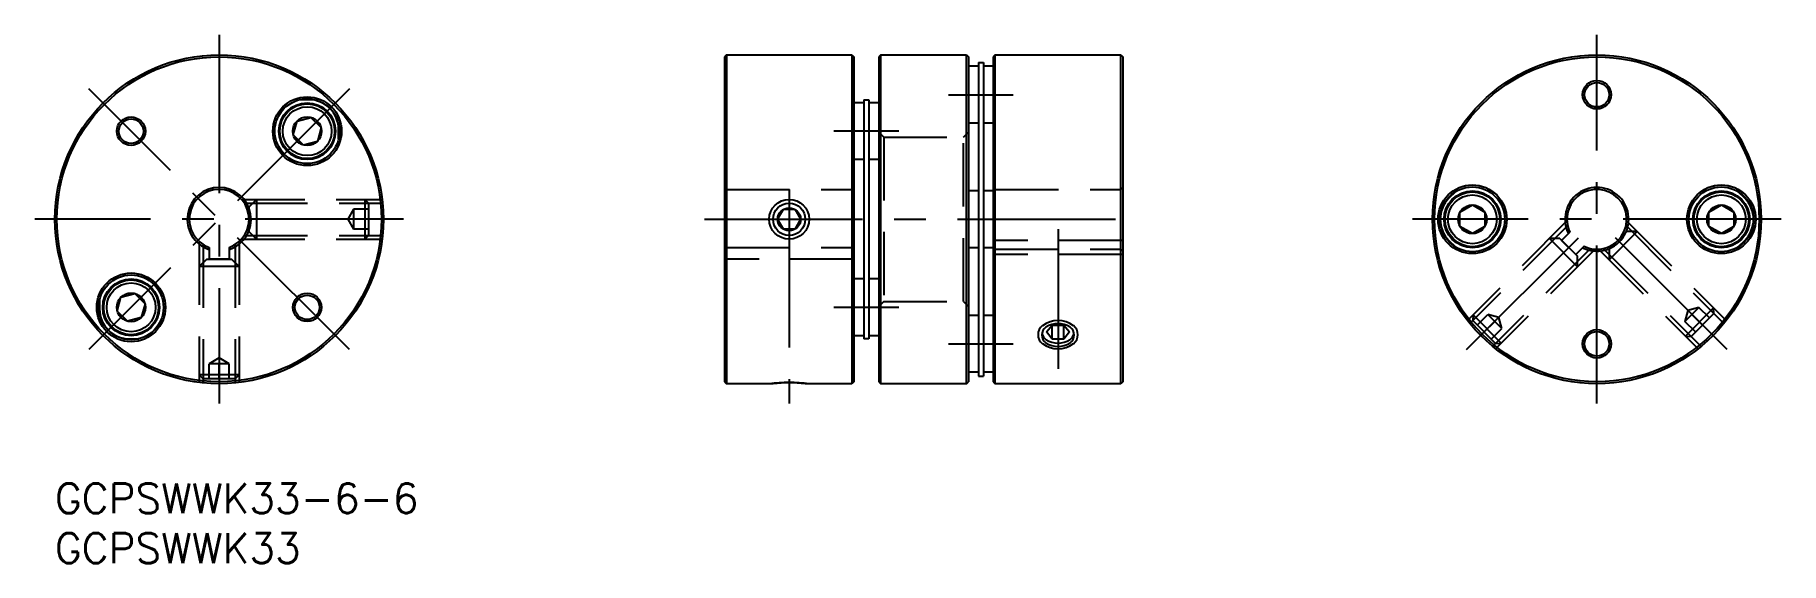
# Model space of a CAD drawing. Extents: x -2 to 173, y -8 to 45.
import ezdxf

# ---------------------------------------------------------------- set-up
doc = ezdxf.new("R2010")
doc.units = 0
doc.header["$LTSCALE"] = 0.5
doc.linetypes.add('CENTER', pattern=[50.8, 31.75, -6.35, 6.35, -6.35])
doc.linetypes.add('DASHED', pattern=[19.05, 12.7, -6.35])
for name, color, linetype in [('MSM_CENTER', 1, 'CENTER'), ('MSM_CONTINUOUS', 7, 'CONTINUOUS'), ('MSM_DASHED', 4, 'DASHED'), ('MSM_NARROW', 5, 'CONTINUOUS'), ('MSM_PART_NUMBER', 7, 'CONTINUOUS')]:
    doc.layers.add(name, color=color, linetype=linetype)
doc.styles.get("Standard").update_dxf_attribs({"font": 'txt.shx', "height": 2, "bigfont": 'bigfont.shx'})

# ---------------------------------------------------------------- blocks, each defined once
blk = doc.blocks.new('*U30')
at = {"layer": 'MSM_PART_NUMBER'}
blk.add_text('GCPSWWK33-6-6', height=3, dxfattribs=at).set_placement((0, -3))
blk = doc.blocks.new('*U31')
at = {"layer": 'MSM_PART_NUMBER'}
blk.add_text('GCPSWWK33', height=3, dxfattribs=at).set_placement((0, -8))

msp = doc.modelspace()

# ---------------------------------------------------------------- linework, layer by layer
at = {"layer": 'MSM_CENTER'}
for p, q in [((16.5, 45), (16.5, 8)), ((154.85, 8), (154.85, 45)), ((29.58, 13.42), (3.42, 39.58)), ((29.58, 39.58), (3.42, 13.42)), ((89.74, 39), (96.24, 39)), ((84.74, 35.34), (78.24, 35.34)), ((73.74, 29.5), (73.74, 8)), ((35, 26.5), (-2, 26.5)), ((65.24, 26.5), (109.24, 26.5)), ((173.35, 26.5), (136.35, 26.5)), ((141.77, 13.42), (154.85, 26.5)), ((167.93, 13.42), (154.85, 26.5)), ((100.74, 25.5), (100.74, 11.5)), ((84.74, 17.66), (78.24, 17.66)), ((89.74, 14), (96.24, 14))]:
    msp.add_line(p, q, dxfattribs=at)
at = {"layer": 'MSM_CONTINUOUS'}
for p, q in [((67.44, 43), (67.24, 42.8)), ((67.24, 42.8), (67.24, 10.2)), ((67.44, 43), (80.04, 43)), ((67.44, 43), (67.44, 10)), ((80.04, 43), (80.24, 42.8)), ((80.04, 43), (80.04, 10)), ((80.24, 42.8), (80.24, 10.2)), ((82.94, 43), (82.74, 42.8)), ((82.74, 42.8), (82.74, 10.2)), ((82.94, 43), (91.54, 43)), ((82.94, 10), (82.94, 43)), ((91.54, 43), (91.74, 42.8)), ((91.54, 10), (91.54, 43)), ((91.74, 42.8), (91.74, 10.2)), ((92.74, 42.23), (93.24, 42.23)), ((92.74, 42.23), (92.74, 10.77)), ((93.24, 42.23), (93.24, 10.77)), ((94.44, 43), (94.24, 42.8)), ((94.24, 42.8), (94.24, 10.2)), ((94.44, 43), (107.04, 43)), ((94.44, 10), (94.44, 43)), ((107.04, 43), (107.24, 42.8)), ((107.04, 10), (107.04, 43)), ((107.24, 42.8), (107.24, 10.2)), ((92.74, 41.85), (91.74, 41.85)), ((94.24, 41.85), (93.24, 41.85)), ((25.5, 38.5), (24.58, 38.5)), ((81.24, 38.19), (80.24, 38.19)), ((81.24, 38.5), (81.74, 38.5)), ((81.24, 38.5), (81.24, 14.5)), ((81.74, 38.5), (81.74, 14.5)), ((82.74, 38.19), (81.74, 38.19)), ((23.94, 34.97), (24.32, 36.36)), ((24.32, 36.36), (25.71, 36.73)), ((25.71, 36.73), (26.73, 35.71)), ((26.73, 35.71), (26.36, 34.32)), ((28.5, 34.58), (28.5, 35.5)), ((92.74, 36.15), (91.74, 36.15)), ((94.24, 36.15), (93.24, 36.15)), ((24.97, 33.94), (23.94, 34.97)), ((26.36, 34.32), (24.97, 33.94)), ((81.24, 32.49), (80.24, 32.49)), ((82.74, 32.49), (81.74, 32.49)), ((92.74, 29.35), (91.74, 29.35)), ((94.24, 29.35), (93.24, 29.35)), ((140.65, 29.27), (140, 28.62)), ((169.7, 28.62), (169.05, 29.27)), ((72.58, 26.5), (73.16, 27.5)), ((73.16, 25.5), (72.58, 26.5)), ((73.16, 27.5), (74.31, 27.5)), ((74.31, 27.5), (74.89, 26.5)), ((74.89, 26.5), (74.31, 25.5)), ((141.1, 27.22), (142.35, 27.94)), ((141.1, 25.78), (141.1, 27.22)), ((142.35, 27.94), (143.6, 27.22)), ((143.6, 27.22), (143.6, 25.78)), ((166.1, 27.22), (167.35, 27.94)), ((166.1, 25.78), (166.1, 27.22)), ((167.35, 27.94), (168.6, 27.22)), ((168.6, 27.22), (168.6, 25.78)), ((74.31, 25.5), (73.16, 25.5)), ((142.35, 25.06), (141.1, 25.78)), ((143.6, 25.78), (142.35, 25.06)), ((152.14, 25.21), (151.31, 24.38)), ((167.35, 25.06), (166.1, 25.78)), ((168.6, 25.78), (167.35, 25.06)), ((15.5, 23.67), (15.5, 22.5)), ((17.5, 23.67), (17.5, 22.5)), ((92.74, 23.65), (91.74, 23.65)), ((94.24, 23.65), (93.24, 23.65)), ((140, 24.38), (140.65, 23.73)), ((152.73, 22.96), (151.31, 24.38)), ((153.56, 23.79), (152.73, 22.96)), ((169.05, 23.73), (169.7, 24.38)), ((17.5, 22.5), (15.5, 22.5)), ((81.24, 20.51), (80.24, 20.51)), ((82.74, 20.51), (81.74, 20.51)), ((4.5, 18.42), (4.5, 17.5)), ((6.27, 17.29), (6.64, 18.68)), ((6.64, 18.68), (8.03, 19.06)), ((8.03, 19.06), (9.06, 18.03)), ((9.06, 18.03), (8.68, 16.64)), ((7.29, 16.27), (6.27, 17.29)), ((8.68, 16.64), (7.29, 16.27)), ((92.74, 16.85), (91.74, 16.85)), ((94.24, 16.85), (93.24, 16.85)), ((99.58, 15.19), (100.16, 15.89)), ((100.16, 15.89), (101.31, 15.89)), ((100.16, 14.48), (100.16, 15.89)), ((101.31, 15.89), (101.89, 15.19)), ((101.31, 14.48), (101.31, 15.89)), ((7.5, 14.5), (8.42, 14.5)), ((81.24, 14.81), (80.24, 14.81)), ((81.74, 14.5), (81.24, 14.5)), ((82.74, 14.81), (81.74, 14.81)), ((100.16, 14.48), (99.58, 15.19)), ((101.31, 14.48), (100.16, 14.48)), ((101.89, 15.19), (101.31, 14.48)), ((92.74, 11.15), (91.74, 11.15)), ((92.74, 10.77), (93.24, 10.77)), ((94.24, 11.15), (93.24, 11.15)), ((67.24, 10.2), (67.44, 10)), ((72.11, 10), (67.44, 10)), ((80.04, 10), (75.36, 10)), ((80.24, 10.2), (80.04, 10)), ((82.74, 10.2), (82.94, 10)), ((91.54, 10), (82.94, 10)), ((91.54, 10), (91.74, 10.2)), ((94.24, 10.2), (94.44, 10)), ((107.04, 10), (94.44, 10)), ((107.24, 10.2), (107.04, 10))]:
    msp.add_line(p, q, dxfattribs=at)
for centre, radius in [((16.5, 26.5), 16.5), ((16.5, 26.5), 16.3), ((154.85, 26.5), 16.5), ((154.85, 26.5), 16.3), ((154.85, 39), 1.43), ((25.34, 35.34), 3.45), ((25.34, 35.34), 3.25), ((154.85, 39), 1.23), ((25.34, 35.34), 2.85), ((25.34, 35.34), 2.75), ((25.34, 35.34), 2.45), ((7.66, 35.34), 1.43), ((7.66, 35.34), 1.23), ((25.34, 35.34), 1.44), ((142.35, 26.5), 3.45), ((167.35, 26.5), 3.45), ((73.74, 26.5), 1.62), ((142.35, 26.5), 3.25), ((142.35, 26.5), 2.85), ((142.35, 26.5), 2.75), ((142.35, 26.5), 2.45), ((167.35, 26.5), 3.25), ((167.35, 26.5), 2.85), ((167.35, 26.5), 2.75), ((167.35, 26.5), 2.45), ((73.74, 26.5), 1.15), ((142.35, 26.5), 1.44), ((167.35, 26.5), 1.44), ((7.66, 17.66), 3.45), ((7.66, 17.66), 3.25), ((7.66, 17.66), 2.85), ((7.66, 17.66), 2.75), ((7.66, 17.66), 2.45), ((7.66, 17.66), 1.44), ((25.34, 17.66), 1.43), ((25.34, 17.66), 1.23), ((154.85, 14), 1.43), ((154.85, 14), 1.23)]:
    msp.add_circle(centre, radius, dxfattribs=at)
for centre, radius, start, end in [((25.5, 35.5), 3, 0, 90), ((16.5, 26.5), 3.2, 288.21, 251.79), ((16.5, 26.5), 3, 289.4712, 250.5288), ((142.12, 26.5), 3, 135, 225), ((154.85, 26.5), 3.2, 243.21, 206.79), ((154.85, 26.5), 3, 244.4712, 205.5288), ((167.58, 26.5), 3, 315, 45), ((7.5, 17.5), 3, 180, 270), ((100.74, 13.88), 2.16, 55.8255, 124.1745), ((100.05, 14.89), 0.936, 124.1745, 235.8255), ((100.05, 15.22), 0.936, 190.2464, 235.8255), ((100.74, 16.23), 2.16, 235.8255, 304.1745), ((100.74, 15.9), 2.16, 235.8255, 304.1745), ((101.42, 14.89), 0.936, 304.1745, 55.8255), ((101.42, 15.22), 0.936, 304.1745, 349.7536), ((73.74, -6.42), 16.5, 84.3617, 95.6383)]:
    msp.add_arc(centre, radius, start, end, dxfattribs=at)
at = {"layer": 'MSM_DASHED'}
for p, q in [((82.74, 35.25), (83.24, 34.75)), ((91.24, 34.75), (91.74, 35.25)), ((83.24, 34.75), (91.24, 34.75)), ((83.24, 34.75), (83.24, 18.25)), ((91.24, 18.25), (91.24, 34.75)), ((18.74, 28.5), (32.88, 28.5)), ((19.02, 28.12), (32.92, 28.12)), ((20.25, 28.5), (19.5, 27.75)), ((20.25, 28.5), (20.25, 24.5)), ((31.12, 28.5), (31.12, 24.5)), ((31.5, 28.12), (31.12, 28.5)), ((31.5, 28.12), (31.5, 24.88)), ((67.44, 29.5), (67.24, 29.7)), ((67.44, 29.5), (80.04, 29.5)), ((80.04, 29.5), (80.24, 29.7)), ((94.44, 29.5), (94.24, 29.7)), ((94.44, 29.5), (107.04, 29.5)), ((107.04, 29.5), (107.24, 29.7)), ((19.5, 25.25), (19.5, 27.75)), ((30, 27.5), (29.42, 26.5)), ((29.42, 26.5), (30, 25.5)), ((31.5, 27.5), (30, 27.5)), ((30, 27.5), (30, 25.5)), ((31.5, 26.5), (30, 26.5)), ((151.85, 26.33), (141.85, 16.33)), ((157.84, 26.33), (167.84, 16.33)), ((19.02, 24.88), (32.92, 24.88)), ((19.5, 25.25), (20.25, 24.5)), ((31.5, 25.5), (30, 25.5)), ((31.12, 24.5), (31.5, 24.88)), ((151.92, 25.86), (142.09, 16.04)), ((151.14, 24.56), (150.08, 24.56)), ((152.9, 21.73), (150.08, 24.56)), ((151.14, 24.56), (152.9, 22.79)), ((158.91, 25.26), (156.09, 22.43)), ((156.09, 23.49), (157.85, 25.26)), ((157.78, 25.86), (167.61, 16.04)), ((158.91, 25.26), (157.85, 25.26)), ((14.5, 24.26), (14.5, 10.12)), ((14.88, 23.98), (14.88, 10.08)), ((18.12, 23.98), (18.12, 10.08)), ((18.5, 24.26), (18.5, 10.12)), ((18.74, 24.5), (32.88, 24.5)), ((67.44, 23.67), (67.24, 23.46)), ((67.44, 23.67), (80.04, 23.67)), ((80.04, 23.67), (80.24, 23.46)), ((107.24, 24.38), (94.24, 24.38)), ((94.44, 23.5), (94.24, 23.3)), ((107.24, 22.96), (94.24, 22.96)), ((94.44, 23.5), (107.04, 23.5)), ((107.04, 23.5), (107.24, 23.3)), ((154.21, 23.57), (144.38, 13.74)), ((154.68, 23.5), (144.68, 13.5)), ((155.02, 23.5), (165.02, 13.5)), ((155.49, 23.57), (165.31, 13.74)), ((156.09, 23.49), (156.09, 22.43)), ((15.25, 22.5), (14.5, 21.75)), ((18.5, 21.75), (14.5, 21.75)), ((15.25, 22.5), (17.75, 22.5)), ((18.5, 21.75), (17.75, 22.5)), ((80.24, 22.5), (67.24, 22.5)), ((152.9, 21.73), (152.9, 22.79)), ((83.24, 18.25), (82.74, 17.75)), ((83.24, 18.25), (91.24, 18.25)), ((91.24, 18.25), (91.74, 17.75)), ((165.1, 17.66), (163.69, 16.25)), ((166.57, 17.61), (163.74, 14.78)), ((165.1, 17.66), (163.99, 17.36)), ((166.16, 16.6), (165.1, 17.66)), ((166.6, 17.04), (166.57, 17.61)), ((142.42, 16.9), (142.39, 16.33)), ((144.68, 14.04), (142.39, 16.33)), ((145.25, 14.08), (142.42, 16.9)), ((142.83, 15.89), (143.89, 16.95)), ((143.53, 15.19), (144.6, 16.25)), ((145, 16.66), (143.89, 16.95)), ((145.3, 15.54), (143.89, 16.95)), ((145.3, 15.54), (145, 16.66)), ((163.99, 17.36), (163.69, 16.25)), ((164.75, 15.19), (163.69, 16.25)), ((166.6, 17.04), (164.31, 14.75)), ((165.45, 15.89), (164.39, 16.95)), ((144.24, 14.48), (145.3, 15.54)), ((144.68, 14.04), (145.25, 14.08)), ((163.74, 14.78), (164.31, 14.75)), ((16.5, 12.58), (15.5, 12)), ((17.5, 12), (16.5, 12.58)), ((18.5, 10.88), (14.5, 10.88)), ((14.5, 10.88), (14.88, 10.5)), ((15.5, 10.5), (15.5, 12)), ((17.5, 12), (15.5, 12)), ((16.5, 10.5), (16.5, 12)), ((17.5, 10.5), (17.5, 12)), ((18.12, 10.5), (18.5, 10.88)), ((18.12, 10.5), (14.88, 10.5))]:
    msp.add_line(p, q, dxfattribs=at)
at = {"layer": 'MSM_NARROW'}
msp.add_circle((73.74, 26.5), 2, dxfattribs=at)
for centre, radius, start, end in [((99.86, 14.92), 1.13, 126.5805, 233.4195), ((100.74, 13.74), 2.59, 53.4195, 126.5805), ((101.61, 14.92), 1.13, 306.5805, 53.4195), ((100.74, 16.1), 2.59, 233.4195, 306.5805), ((73.74, -6.38), 16.5, 83.0375, 96.9625)]:
    msp.add_arc(centre, radius, start, end, dxfattribs=at)

# ---------------------------------------------------------------- block references
at = {"layer": 'MSM_CONTINUOUS'}
for name in ['*U30', '*U31']:
    msp.add_blockref(name, (0, 0), dxfattribs=at)

doc.saveas('drawing.dxf')
